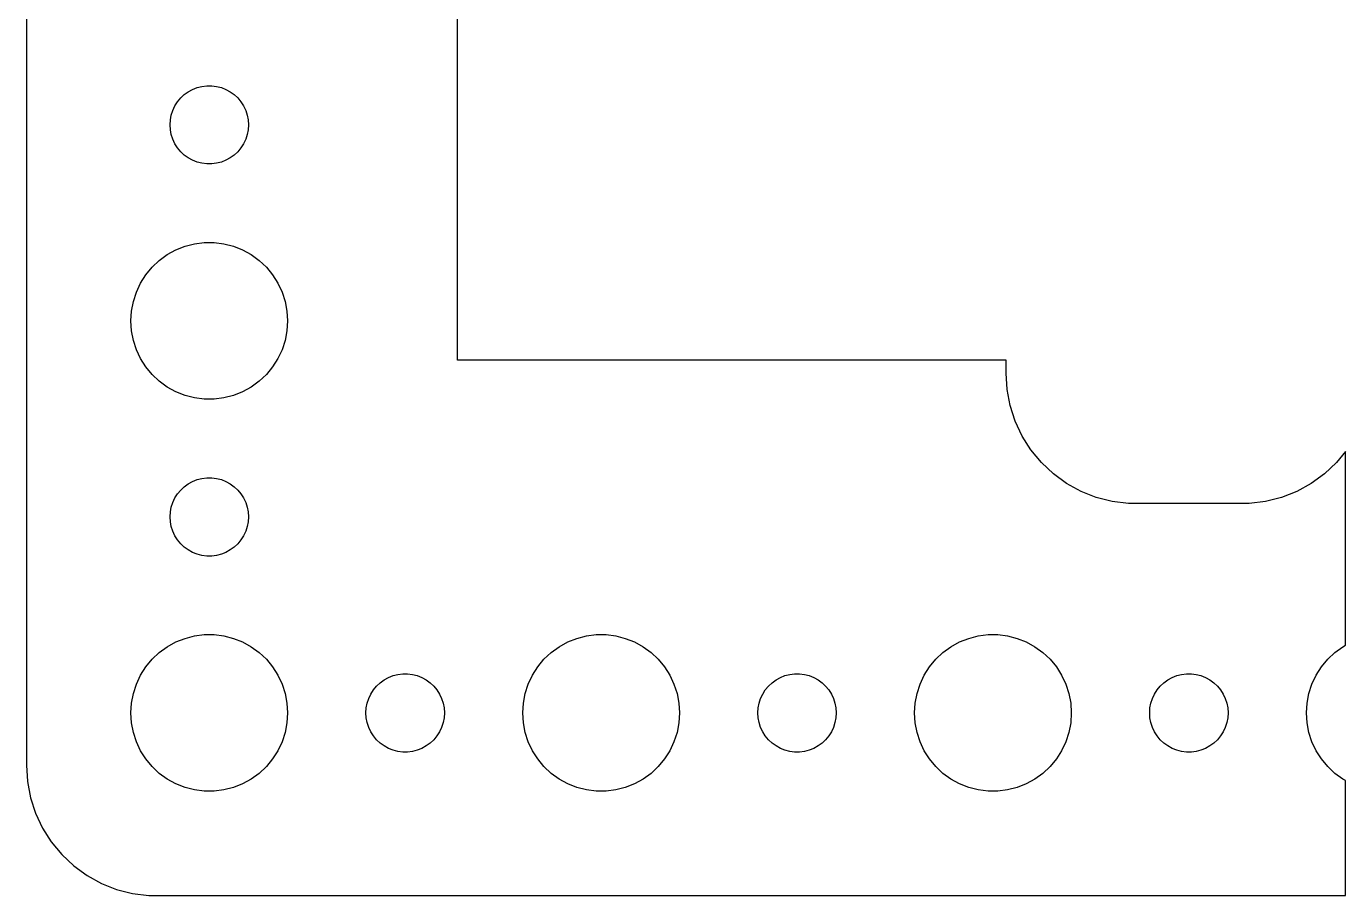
# Model space of a CAD drawing. Header units: metres. Extents: x -44 to 44, y 0 to 289.
# Drawn here: x -44.5 to 6, y 215 to 248.3 of the extents above; entities that cross this region are included whole.
import ezdxf

# ---------------------------------------------------------------- set-up
doc = ezdxf.new("R2010")
doc.units = ezdxf.units.M

msp = doc.modelspace()

# ---------------------------------------------------------------- linework, layer by layer
for p, q in [((-44.5, 284), (-44.5, 220)), ((-28, 235.5), (-28, 261.441)), ((-37.9635, 245.927), (-37.7811, 245.973)), ((-37.7811, 245.973), (-37.5942, 245.997)), ((-37.5942, 245.997), (-37.4058, 245.997)), ((-37.4058, 245.997), (-37.2189, 245.973)), ((-37.2189, 245.973), (-37.0365, 245.927)), ((-38.7135, 245.382), (-38.5934, 245.527)), ((-38.5934, 245.527), (-38.4561, 245.656)), ((-38.4561, 245.656), (-38.3037, 245.766)), ((-38.3037, 245.766), (-38.1387, 245.857)), ((-38.1387, 245.857), (-37.9635, 245.927)), ((-37.0365, 245.927), (-36.8613, 245.857)), ((-36.8613, 245.857), (-36.6963, 245.766)), ((-36.6963, 245.766), (-36.5439, 245.656)), ((-36.5439, 245.656), (-36.4065, 245.527)), ((-36.4065, 245.527), (-36.2865, 245.382)), ((-38.9529, 244.873), (-38.8947, 245.052)), ((-38.8947, 245.052), (-38.8145, 245.223)), ((-38.8145, 245.223), (-38.7135, 245.382)), ((-36.2865, 245.382), (-36.1855, 245.223)), ((-36.1855, 245.223), (-36.1053, 245.052)), ((-36.1053, 245.052), (-36.0471, 244.873)), ((-39, 244.5), (-38.9882, 244.688)), ((-38.9882, 244.312), (-39, 244.5)), ((-38.9882, 244.688), (-38.9529, 244.873)), ((-36.0471, 244.873), (-36.0118, 244.688)), ((-36.0118, 244.688), (-36, 244.5)), ((-36, 244.5), (-36.0118, 244.312)), ((-38.9529, 244.127), (-38.9882, 244.312)), ((-38.8947, 243.948), (-38.9529, 244.127)), ((-38.8145, 243.777), (-38.8947, 243.948)), ((-36.1053, 243.948), (-36.1855, 243.777)), ((-36.0471, 244.127), (-36.1053, 243.948)), ((-36.0118, 244.312), (-36.0471, 244.127)), ((-38.7135, 243.618), (-38.8145, 243.777)), ((-38.5934, 243.473), (-38.7135, 243.618)), ((-38.4561, 243.344), (-38.5934, 243.473)), ((-36.4065, 243.473), (-36.5439, 243.344)), ((-36.2865, 243.618), (-36.4065, 243.473)), ((-36.1855, 243.777), (-36.2865, 243.618)), ((-38.3037, 243.234), (-38.4561, 243.344)), ((-38.1387, 243.143), (-38.3037, 243.234)), ((-37.9635, 243.073), (-38.1387, 243.143)), ((-37.7811, 243.027), (-37.9635, 243.073)), ((-37.5942, 243.003), (-37.7811, 243.027)), ((-37.4058, 243.003), (-37.5942, 243.003)), ((-37.2189, 243.027), (-37.4058, 243.003)), ((-37.0365, 243.073), (-37.2189, 243.027)), ((-36.8613, 243.143), (-37.0365, 243.073)), ((-36.6963, 243.234), (-36.8613, 243.143)), ((-36.5439, 243.344), (-36.6963, 243.234)), ((-38.427, 239.853), (-38.0621, 239.947)), ((-38.0621, 239.947), (-37.6884, 239.994)), ((-37.6884, 239.994), (-37.3116, 239.994)), ((-37.3116, 239.994), (-36.9379, 239.947)), ((-36.9379, 239.947), (-36.5729, 239.853)), ((-39.4123, 239.312), (-39.1075, 239.533)), ((-39.1075, 239.533), (-38.7773, 239.714)), ((-38.7773, 239.714), (-38.427, 239.853)), ((-36.5729, 239.853), (-36.2227, 239.714)), ((-36.2227, 239.714), (-35.8925, 239.533)), ((-35.8925, 239.533), (-35.5877, 239.312)), ((-39.927, 238.763), (-39.6869, 239.054)), ((-39.6869, 239.054), (-39.4123, 239.312)), ((-35.5877, 239.312), (-35.3131, 239.054)), ((-35.3131, 239.054), (-35.0729, 238.763)), ((-40.2893, 238.104), (-40.1289, 238.445)), ((-40.1289, 238.445), (-39.927, 238.763)), ((-35.0729, 238.763), (-34.8711, 238.445)), ((-34.8711, 238.445), (-34.7107, 238.104)), ((-40.4057, 237.746), (-40.2893, 238.104)), ((-34.7107, 238.104), (-34.5942, 237.746)), ((-40.5, 237), (-40.4763, 237.376)), ((-40.4763, 237.376), (-40.4057, 237.746)), ((-34.5942, 237.746), (-34.5237, 237.376)), ((-34.5237, 237.376), (-34.5, 237)), ((-40.4763, 236.624), (-40.5, 237)), ((-34.5, 237), (-34.5237, 236.624)), ((-40.4057, 236.254), (-40.4763, 236.624)), ((-34.5237, 236.624), (-34.5942, 236.254)), ((-40.2893, 235.896), (-40.4057, 236.254)), ((-40.1289, 235.555), (-40.2893, 235.896)), ((-34.7107, 235.896), (-34.8711, 235.555)), ((-34.5942, 236.254), (-34.7107, 235.896)), ((-39.927, 235.237), (-40.1289, 235.555)), ((-34.8711, 235.555), (-35.0729, 235.237)), ((-7, 235.5), (-28, 235.5)), ((-7, 235), (-7, 235.5)), ((-39.6869, 234.946), (-39.927, 235.237)), ((-39.4123, 234.688), (-39.6869, 234.946)), ((-35.3131, 234.946), (-35.5877, 234.688)), ((-35.0729, 235.237), (-35.3131, 234.946)), ((-6.96057, 234.373), (-7, 235)), ((-39.1075, 234.467), (-39.4123, 234.688)), ((-38.7773, 234.286), (-39.1075, 234.467)), ((-35.8925, 234.467), (-36.2227, 234.286)), ((-35.5877, 234.688), (-35.8925, 234.467)), ((-6.84291, 233.757), (-6.96057, 234.373)), ((-38.427, 234.147), (-38.7773, 234.286)), ((-38.0621, 234.053), (-38.427, 234.147)), ((-37.6884, 234.006), (-38.0621, 234.053)), ((-37.3116, 234.006), (-37.6884, 234.006)), ((-36.9379, 234.053), (-37.3116, 234.006)), ((-36.5729, 234.147), (-36.9379, 234.053)), ((-36.2227, 234.286), (-36.5729, 234.147)), ((-6.64888, 233.159), (-6.84291, 233.757)), ((-6.38153, 232.591), (-6.64888, 233.159)), ((-6.04507, 232.061), (-6.38153, 232.591)), ((-5.64484, 231.577), (-6.04507, 232.061)), ((6, 232.007), (5.64484, 231.577)), ((6, 224.592), (6, 232.007)), ((-5.18712, 231.147), (-5.64484, 231.577)), ((5.64484, 231.577), (5.18712, 231.147)), ((-38.3037, 230.766), (-38.1387, 230.857)), ((-38.1387, 230.857), (-37.9635, 230.927)), ((-37.9635, 230.927), (-37.7811, 230.973)), ((-37.7811, 230.973), (-37.5942, 230.997)), ((-37.5942, 230.997), (-37.4058, 230.997)), ((-37.4058, 230.997), (-37.2189, 230.973)), ((-37.2189, 230.973), (-37.0365, 230.927)), ((-37.0365, 230.927), (-36.8613, 230.857)), ((-36.8613, 230.857), (-36.6963, 230.766)), ((-4.67912, 230.778), (-5.18712, 231.147)), ((5.18712, 231.147), (4.67912, 230.778)), ((-38.8145, 230.223), (-38.7135, 230.382)), ((-38.7135, 230.382), (-38.5934, 230.527)), ((-38.5934, 230.527), (-38.4561, 230.656)), ((-38.4561, 230.656), (-38.3037, 230.766)), ((-36.6963, 230.766), (-36.5439, 230.656)), ((-36.5439, 230.656), (-36.4065, 230.527)), ((-36.4065, 230.527), (-36.2865, 230.382)), ((-36.2865, 230.382), (-36.1855, 230.223)), ((-4.12889, 230.476), (-4.67912, 230.778)), ((-3.54507, 230.245), (-4.12889, 230.476)), ((4.12889, 230.476), (3.54507, 230.245)), ((4.67912, 230.778), (4.12889, 230.476)), ((-38.9882, 229.688), (-38.9529, 229.873)), ((-38.9529, 229.873), (-38.8947, 230.052)), ((-38.8947, 230.052), (-38.8145, 230.223)), ((-36.1855, 230.223), (-36.1053, 230.052)), ((-36.1053, 230.052), (-36.0471, 229.873)), ((-36.0471, 229.873), (-36.0118, 229.688)), ((-2.9369, 230.089), (-3.54507, 230.245)), ((-2.31395, 230.01), (-2.9369, 230.089)), ((2.31395, 230.01), (-2.31395, 230.01)), ((2.9369, 230.089), (2.31395, 230.01)), ((3.54507, 230.245), (2.9369, 230.089)), ((-39, 229.5), (-38.9882, 229.688)), ((-38.9882, 229.312), (-39, 229.5)), ((-38.9529, 229.127), (-38.9882, 229.312)), ((-36.0118, 229.312), (-36.0471, 229.127)), ((-36.0118, 229.688), (-36, 229.5)), ((-36, 229.5), (-36.0118, 229.312)), ((-38.8947, 228.948), (-38.9529, 229.127)), ((-38.8145, 228.777), (-38.8947, 228.948)), ((-38.7135, 228.618), (-38.8145, 228.777)), ((-36.1855, 228.777), (-36.2865, 228.618)), ((-36.1053, 228.948), (-36.1855, 228.777)), ((-36.0471, 229.127), (-36.1053, 228.948)), ((-38.5934, 228.473), (-38.7135, 228.618)), ((-38.4561, 228.344), (-38.5934, 228.473)), ((-38.3037, 228.234), (-38.4561, 228.344)), ((-36.5439, 228.344), (-36.6963, 228.234)), ((-36.4065, 228.473), (-36.5439, 228.344)), ((-36.2865, 228.618), (-36.4065, 228.473)), ((-38.1387, 228.143), (-38.3037, 228.234)), ((-37.9635, 228.073), (-38.1387, 228.143)), ((-37.7811, 228.027), (-37.9635, 228.073)), ((-37.5942, 228.003), (-37.7811, 228.027)), ((-37.4058, 228.003), (-37.5942, 228.003)), ((-37.2189, 228.027), (-37.4058, 228.003)), ((-37.0365, 228.073), (-37.2189, 228.027)), ((-36.8613, 228.143), (-37.0365, 228.073)), ((-36.6963, 228.234), (-36.8613, 228.143)), ((-38.7773, 224.714), (-38.427, 224.853)), ((-38.427, 224.853), (-38.0621, 224.947)), ((-38.0621, 224.947), (-37.6884, 224.994)), ((-37.6884, 224.994), (-37.3116, 224.994)), ((-37.3116, 224.994), (-36.9379, 224.947)), ((-36.9379, 224.947), (-36.5729, 224.853)), ((-36.5729, 224.853), (-36.2227, 224.714)), ((-23.7773, 224.714), (-23.427, 224.853)), ((-23.427, 224.853), (-23.0621, 224.947)), ((-23.0621, 224.947), (-22.6884, 224.994)), ((-22.6884, 224.994), (-22.3116, 224.994)), ((-22.3116, 224.994), (-21.9379, 224.947)), ((-21.9379, 224.947), (-21.5729, 224.853)), ((-21.5729, 224.853), (-21.2227, 224.714)), ((-8.77733, 224.714), (-8.42705, 224.853)), ((-8.42705, 224.853), (-8.06213, 224.947)), ((-8.06213, 224.947), (-7.68837, 224.994)), ((-7.68837, 224.994), (-7.31161, 224.994)), ((-7.31161, 224.994), (-6.93785, 224.947)), ((-6.93785, 224.947), (-6.57294, 224.853)), ((-6.57294, 224.853), (-6.22266, 224.714)), ((-39.6869, 224.054), (-39.4123, 224.312)), ((-39.4123, 224.312), (-39.1075, 224.533)), ((-39.1075, 224.533), (-38.7773, 224.714)), ((-36.2227, 224.714), (-35.8925, 224.533)), ((-35.8925, 224.533), (-35.5877, 224.312)), ((-35.5877, 224.312), (-35.3131, 224.054)), ((-24.6869, 224.054), (-24.4123, 224.312)), ((-24.4123, 224.312), (-24.1075, 224.533)), ((-24.1075, 224.533), (-23.7773, 224.714)), ((-21.2227, 224.714), (-20.8925, 224.533)), ((-20.8925, 224.533), (-20.5877, 224.312)), ((-20.5877, 224.312), (-20.3131, 224.054)), ((-9.6869, 224.054), (-9.41226, 224.312)), ((-9.41226, 224.312), (-9.10747, 224.533)), ((-9.10747, 224.533), (-8.77733, 224.714)), ((-6.22266, 224.714), (-5.89252, 224.533)), ((-5.89252, 224.533), (-5.58772, 224.312)), ((-5.58772, 224.312), (-5.31308, 224.054)), ((5.31308, 224.054), (5.58772, 224.312)), ((5.58772, 224.312), (5.89252, 224.533)), ((5.89252, 224.533), (6, 224.592)), ((-40.1289, 223.445), (-39.927, 223.763)), ((-39.927, 223.763), (-39.6869, 224.054)), ((-35.3131, 224.054), (-35.0729, 223.763)), ((-35.0729, 223.763), (-34.8711, 223.445)), ((-25.1289, 223.445), (-24.927, 223.763)), ((-24.927, 223.763), (-24.6869, 224.054)), ((-20.3131, 224.054), (-20.0729, 223.763)), ((-20.0729, 223.763), (-19.8711, 223.445)), ((-10.1289, 223.445), (-9.92705, 223.763)), ((-9.92705, 223.763), (-9.6869, 224.054)), ((-5.31308, 224.054), (-5.07294, 223.763)), ((-5.07294, 223.763), (-4.87108, 223.445)), ((4.87108, 223.445), (5.07294, 223.763)), ((5.07294, 223.763), (5.31308, 224.054)), ((-40.2893, 223.104), (-40.1289, 223.445)), ((-34.8711, 223.445), (-34.7107, 223.104)), ((-30.9561, 223.156), (-30.8037, 223.266)), ((-30.8037, 223.266), (-30.6387, 223.357)), ((-30.6387, 223.357), (-30.4635, 223.427)), ((-30.4635, 223.427), (-30.2811, 223.473)), ((-30.2811, 223.473), (-30.0942, 223.497)), ((-30.0942, 223.497), (-29.9058, 223.497)), ((-29.9058, 223.497), (-29.7189, 223.473)), ((-29.7189, 223.473), (-29.5365, 223.427)), ((-29.5365, 223.427), (-29.3613, 223.357)), ((-29.3613, 223.357), (-29.1963, 223.266)), ((-29.1963, 223.266), (-29.0439, 223.156)), ((-25.2893, 223.104), (-25.1289, 223.445)), ((-19.8711, 223.445), (-19.7107, 223.104)), ((-15.9561, 223.156), (-15.8037, 223.266)), ((-15.8037, 223.266), (-15.6387, 223.357)), ((-15.6387, 223.357), (-15.4635, 223.427)), ((-15.4635, 223.427), (-15.2811, 223.473)), ((-15.2811, 223.473), (-15.0942, 223.497)), ((-15.0942, 223.497), (-14.9058, 223.497)), ((-14.9058, 223.497), (-14.7189, 223.473)), ((-14.7189, 223.473), (-14.5365, 223.427)), ((-14.5365, 223.427), (-14.3613, 223.357)), ((-14.3613, 223.357), (-14.1963, 223.266)), ((-14.1963, 223.266), (-14.0439, 223.156)), ((-10.2893, 223.104), (-10.1289, 223.445)), ((-4.87108, 223.445), (-4.71066, 223.104)), ((-0.95613, 223.156), (-0.80373, 223.266)), ((-0.80373, 223.266), (-0.63866, 223.357)), ((-0.63866, 223.357), (-0.46352, 223.427)), ((-0.46352, 223.427), (-0.28107, 223.473)), ((-0.28107, 223.473), (-0.09418, 223.497)), ((-0.09418, 223.497), (0.09418, 223.497)), ((0.09418, 223.497), (0.28107, 223.473)), ((0.28107, 223.473), (0.46352, 223.427)), ((0.46352, 223.427), (0.63866, 223.357)), ((0.63866, 223.357), (0.80373, 223.266)), ((0.80373, 223.266), (0.95613, 223.156)), ((4.71066, 223.104), (4.87108, 223.445)), ((-40.4763, 222.376), (-40.4057, 222.746)), ((-40.4057, 222.746), (-40.2893, 223.104)), ((-34.7107, 223.104), (-34.5942, 222.746)), ((-34.5942, 222.746), (-34.5237, 222.376)), ((-31.3947, 222.552), (-31.3145, 222.723)), ((-31.3145, 222.723), (-31.2135, 222.882)), ((-31.2135, 222.882), (-31.0934, 223.027)), ((-31.0934, 223.027), (-30.9561, 223.156)), ((-29.0439, 223.156), (-28.9065, 223.027)), ((-28.9065, 223.027), (-28.7865, 222.882)), ((-28.7865, 222.882), (-28.6855, 222.723)), ((-28.6855, 222.723), (-28.6053, 222.552)), ((-25.4763, 222.376), (-25.4057, 222.746)), ((-25.4057, 222.746), (-25.2893, 223.104)), ((-19.7107, 223.104), (-19.5942, 222.746)), ((-19.5942, 222.746), (-19.5237, 222.376)), ((-16.3947, 222.552), (-16.3145, 222.723)), ((-16.3145, 222.723), (-16.2135, 222.882)), ((-16.2135, 222.882), (-16.0934, 223.027)), ((-16.0934, 223.027), (-15.9561, 223.156)), ((-14.0439, 223.156), (-13.9065, 223.027)), ((-13.9065, 223.027), (-13.7865, 222.882)), ((-13.7865, 222.882), (-13.6855, 222.723)), ((-13.6855, 222.723), (-13.6053, 222.552)), ((-10.4763, 222.376), (-10.4057, 222.746)), ((-10.4057, 222.746), (-10.2893, 223.104)), ((-4.71066, 223.104), (-4.59424, 222.746)), ((-4.59424, 222.746), (-4.52365, 222.376)), ((-1.39465, 222.552), (-1.31445, 222.723)), ((-1.31445, 222.723), (-1.21352, 222.882)), ((-1.21352, 222.882), (-1.09344, 223.027)), ((-1.09344, 223.027), (-0.95613, 223.156)), ((0.95613, 223.156), (1.09344, 223.027)), ((1.09344, 223.027), (1.21352, 222.882)), ((1.21352, 222.882), (1.31445, 222.723)), ((1.31445, 222.723), (1.39465, 222.552)), ((4.52365, 222.376), (4.59424, 222.746)), ((4.59424, 222.746), (4.71066, 223.104)), ((-40.5, 222), (-40.4763, 222.376)), ((-34.5237, 222.376), (-34.5, 222)), ((-31.4882, 222.188), (-31.4529, 222.373)), ((-31.4529, 222.373), (-31.3947, 222.552)), ((-28.6053, 222.552), (-28.5471, 222.373)), ((-28.5471, 222.373), (-28.5118, 222.188)), ((-25.5, 222), (-25.4763, 222.376)), ((-19.5237, 222.376), (-19.5, 222)), ((-16.4882, 222.188), (-16.4529, 222.373)), ((-16.4529, 222.373), (-16.3947, 222.552)), ((-13.6053, 222.552), (-13.5471, 222.373)), ((-13.5471, 222.373), (-13.5118, 222.188)), ((-10.5, 222), (-10.4763, 222.376)), ((-4.52365, 222.376), (-4.5, 222)), ((-1.48816, 222.188), (-1.45287, 222.373)), ((-1.45287, 222.373), (-1.39465, 222.552)), ((1.39465, 222.552), (1.45287, 222.373)), ((1.45287, 222.373), (1.48816, 222.188)), ((4.5, 222), (4.52365, 222.376)), ((-40.4763, 221.624), (-40.5, 222)), ((-34.5, 222), (-34.5237, 221.624)), ((-31.5, 222), (-31.4882, 222.188)), ((-31.4882, 221.812), (-31.5, 222)), ((-31.4529, 221.627), (-31.4882, 221.812)), ((-28.5118, 221.812), (-28.5471, 221.627)), ((-28.5118, 222.188), (-28.5, 222)), ((-28.5, 222), (-28.5118, 221.812)), ((-25.4763, 221.624), (-25.5, 222)), ((-19.5, 222), (-19.5237, 221.624)), ((-16.5, 222), (-16.4882, 222.188)), ((-16.4882, 221.812), (-16.5, 222)), ((-16.4529, 221.627), (-16.4882, 221.812)), ((-13.5118, 221.812), (-13.5471, 221.627)), ((-13.5118, 222.188), (-13.5, 222)), ((-13.5, 222), (-13.5118, 221.812)), ((-10.4763, 221.624), (-10.5, 222)), ((-4.5, 222), (-4.52365, 221.624)), ((-1.5, 222), (-1.48816, 222.188)), ((-1.48816, 221.812), (-1.5, 222)), ((-1.45287, 221.627), (-1.48816, 221.812)), ((1.48816, 221.812), (1.45287, 221.627)), ((1.48816, 222.188), (1.5, 222)), ((1.5, 222), (1.48816, 221.812)), ((4.52365, 221.624), (4.5, 222)), ((-40.4057, 221.254), (-40.4763, 221.624)), ((-40.2893, 220.896), (-40.4057, 221.254)), ((-34.5942, 221.254), (-34.7107, 220.896)), ((-34.5237, 221.624), (-34.5942, 221.254)), ((-31.3947, 221.448), (-31.4529, 221.627)), ((-31.3145, 221.277), (-31.3947, 221.448)), ((-31.2135, 221.118), (-31.3145, 221.277)), ((-28.6855, 221.277), (-28.7865, 221.118)), ((-28.6053, 221.448), (-28.6855, 221.277)), ((-28.5471, 221.627), (-28.6053, 221.448)), ((-25.4057, 221.254), (-25.4763, 221.624)), ((-25.2893, 220.896), (-25.4057, 221.254)), ((-19.5942, 221.254), (-19.7107, 220.896)), ((-19.5237, 221.624), (-19.5942, 221.254)), ((-16.3947, 221.448), (-16.4529, 221.627)), ((-16.3145, 221.277), (-16.3947, 221.448)), ((-16.2135, 221.118), (-16.3145, 221.277)), ((-13.6855, 221.277), (-13.7865, 221.118)), ((-13.6053, 221.448), (-13.6855, 221.277)), ((-13.5471, 221.627), (-13.6053, 221.448)), ((-10.4057, 221.254), (-10.4763, 221.624)), ((-10.2893, 220.896), (-10.4057, 221.254)), ((-4.59424, 221.254), (-4.71066, 220.896)), ((-4.52365, 221.624), (-4.59424, 221.254)), ((-1.39465, 221.448), (-1.45287, 221.627)), ((-1.31445, 221.277), (-1.39465, 221.448)), ((-1.21352, 221.118), (-1.31445, 221.277)), ((1.31445, 221.277), (1.21352, 221.118)), ((1.39465, 221.448), (1.31445, 221.277)), ((1.45287, 221.627), (1.39465, 221.448)), ((4.59424, 221.254), (4.52365, 221.624)), ((4.71066, 220.896), (4.59424, 221.254)), ((-40.1289, 220.555), (-40.2893, 220.896)), ((-34.7107, 220.896), (-34.8711, 220.555)), ((-31.0934, 220.973), (-31.2135, 221.118)), ((-30.9561, 220.844), (-31.0934, 220.973)), ((-30.8037, 220.734), (-30.9561, 220.844)), ((-30.6387, 220.643), (-30.8037, 220.734)), ((-29.1963, 220.734), (-29.3613, 220.643)), ((-29.0439, 220.844), (-29.1963, 220.734)), ((-28.9065, 220.973), (-29.0439, 220.844)), ((-28.7865, 221.118), (-28.9065, 220.973)), ((-25.1289, 220.555), (-25.2893, 220.896)), ((-19.7107, 220.896), (-19.8711, 220.555)), ((-16.0934, 220.973), (-16.2135, 221.118)), ((-15.9561, 220.844), (-16.0934, 220.973)), ((-15.8037, 220.734), (-15.9561, 220.844)), ((-15.6387, 220.643), (-15.8037, 220.734)), ((-14.1963, 220.734), (-14.3613, 220.643)), ((-14.0439, 220.844), (-14.1963, 220.734)), ((-13.9065, 220.973), (-14.0439, 220.844)), ((-13.7865, 221.118), (-13.9065, 220.973)), ((-10.1289, 220.555), (-10.2893, 220.896)), ((-4.71066, 220.896), (-4.87108, 220.555)), ((-1.09344, 220.973), (-1.21352, 221.118)), ((-0.95613, 220.844), (-1.09344, 220.973)), ((-0.80373, 220.734), (-0.95613, 220.844)), ((-0.63866, 220.643), (-0.80373, 220.734)), ((0.80373, 220.734), (0.63866, 220.643)), ((0.95613, 220.844), (0.80373, 220.734)), ((1.09344, 220.973), (0.95613, 220.844)), ((1.21352, 221.118), (1.09344, 220.973)), ((4.87108, 220.555), (4.71066, 220.896)), ((-39.927, 220.237), (-40.1289, 220.555)), ((-39.6869, 219.946), (-39.927, 220.237)), ((-35.0729, 220.237), (-35.3131, 219.946)), ((-34.8711, 220.555), (-35.0729, 220.237)), ((-30.4635, 220.573), (-30.6387, 220.643)), ((-30.2811, 220.527), (-30.4635, 220.573)), ((-30.0942, 220.503), (-30.2811, 220.527)), ((-29.9058, 220.503), (-30.0942, 220.503)), ((-29.7189, 220.527), (-29.9058, 220.503)), ((-29.5365, 220.573), (-29.7189, 220.527)), ((-29.3613, 220.643), (-29.5365, 220.573)), ((-24.927, 220.237), (-25.1289, 220.555)), ((-24.6869, 219.946), (-24.927, 220.237)), ((-20.0729, 220.237), (-20.3131, 219.946)), ((-19.8711, 220.555), (-20.0729, 220.237)), ((-15.4635, 220.573), (-15.6387, 220.643)), ((-15.2811, 220.527), (-15.4635, 220.573)), ((-15.0942, 220.503), (-15.2811, 220.527)), ((-14.9058, 220.503), (-15.0942, 220.503)), ((-14.7189, 220.527), (-14.9058, 220.503)), ((-14.5365, 220.573), (-14.7189, 220.527)), ((-14.3613, 220.643), (-14.5365, 220.573)), ((-9.92705, 220.237), (-10.1289, 220.555)), ((-9.6869, 219.946), (-9.92705, 220.237)), ((-5.07294, 220.237), (-5.31308, 219.946)), ((-4.87108, 220.555), (-5.07294, 220.237)), ((-0.46352, 220.573), (-0.63866, 220.643)), ((-0.28107, 220.527), (-0.46352, 220.573)), ((-0.09418, 220.503), (-0.28107, 220.527)), ((0.09418, 220.503), (-0.09418, 220.503)), ((0.28107, 220.527), (0.09418, 220.503)), ((0.46352, 220.573), (0.28107, 220.527)), ((0.63866, 220.643), (0.46352, 220.573)), ((5.07294, 220.237), (4.87108, 220.555)), ((5.31308, 219.946), (5.07294, 220.237)), ((-44.5, 220), (-44.4606, 219.373)), ((-39.4123, 219.688), (-39.6869, 219.946)), ((-39.1075, 219.467), (-39.4123, 219.688)), ((-35.5877, 219.688), (-35.8925, 219.467)), ((-35.3131, 219.946), (-35.5877, 219.688)), ((-24.4123, 219.688), (-24.6869, 219.946)), ((-24.1075, 219.467), (-24.4123, 219.688)), ((-20.5877, 219.688), (-20.8925, 219.467)), ((-20.3131, 219.946), (-20.5877, 219.688)), ((-9.41226, 219.688), (-9.6869, 219.946)), ((-9.10747, 219.467), (-9.41226, 219.688)), ((-5.58772, 219.688), (-5.89252, 219.467)), ((-5.31308, 219.946), (-5.58772, 219.688)), ((5.58772, 219.688), (5.31308, 219.946)), ((5.89252, 219.467), (5.58772, 219.688)), ((-44.4606, 219.373), (-44.3429, 218.757)), ((-38.7773, 219.286), (-39.1075, 219.467)), ((-38.427, 219.147), (-38.7773, 219.286)), ((-36.2227, 219.286), (-36.5729, 219.147)), ((-35.8925, 219.467), (-36.2227, 219.286)), ((-23.7773, 219.286), (-24.1075, 219.467)), ((-23.427, 219.147), (-23.7773, 219.286)), ((-21.2227, 219.286), (-21.5729, 219.147)), ((-20.8925, 219.467), (-21.2227, 219.286)), ((-8.77733, 219.286), (-9.10747, 219.467)), ((-8.42705, 219.147), (-8.77733, 219.286)), ((-6.22266, 219.286), (-6.57294, 219.147)), ((-5.89252, 219.467), (-6.22266, 219.286)), ((6, 219.408), (5.89252, 219.467)), ((6, 215.01), (6, 219.408)), ((-44.3429, 218.757), (-44.1489, 218.159)), ((-38.0621, 219.053), (-38.427, 219.147)), ((-37.6884, 219.006), (-38.0621, 219.053)), ((-37.3116, 219.006), (-37.6884, 219.006)), ((-36.9379, 219.053), (-37.3116, 219.006)), ((-36.5729, 219.147), (-36.9379, 219.053)), ((-23.0621, 219.053), (-23.427, 219.147)), ((-22.6884, 219.006), (-23.0621, 219.053)), ((-22.3116, 219.006), (-22.6884, 219.006)), ((-21.9379, 219.053), (-22.3116, 219.006)), ((-21.5729, 219.147), (-21.9379, 219.053)), ((-8.06213, 219.053), (-8.42705, 219.147)), ((-7.68837, 219.006), (-8.06213, 219.053)), ((-7.31161, 219.006), (-7.68837, 219.006)), ((-6.93785, 219.053), (-7.31161, 219.006)), ((-6.57294, 219.147), (-6.93785, 219.053)), ((-44.1489, 218.159), (-43.8815, 217.591)), ((-43.8815, 217.591), (-43.5451, 217.061)), ((-43.5451, 217.061), (-43.1448, 216.577)), ((-43.1448, 216.577), (-42.6871, 216.147)), ((-42.6871, 216.147), (-42.1791, 215.778)), ((-42.1791, 215.778), (-41.6289, 215.476)), ((-41.6289, 215.476), (-41.0451, 215.245)), ((-41.0451, 215.245), (-40.4369, 215.089)), ((-40.4369, 215.089), (-39.8139, 215.01)), ((-39.8139, 215.01), (6, 215.01))]:
    msp.add_line(p, q)

doc.saveas('drawing.dxf')
